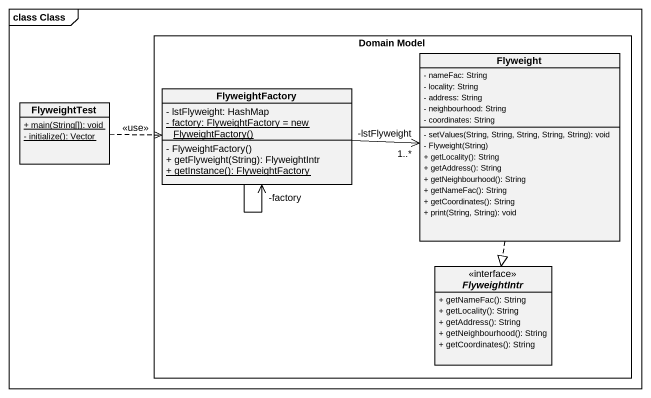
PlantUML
@startuml
mainframe class Class
hide circle
hide empty members
skinparam classAttributeIconSize 0
rectangle "Domain Model" as Domain_Model {
  class Flyweight {
    - nameFac: String
    - locality: String
    - address: String
    - neighbourhood: String
    - coordinates: String
    - setValues(String, String, String, String, String): void
    - Flyweight(String)
    + getLocality(): String
    + getAddress(): String
    + getNeighbourhood(): String
    + getNameFac(): String
    + getCoordinates(): String
    + print(String, String): void
  }
  class FlyweightFactory {
    - lstFlyweight: HashMap
    {static} {field} - factory: FlyweightFactory = new FlyweightFactory()
    - FlyweightFactory()
    + getFlyweight(String): FlyweightIntr
    {static} + getInstance(): FlyweightFactory
  }
  interface FlyweightIntr {
    + getNameFac(): String
    + getLocality(): String
    + getAddress(): String
    + getNeighbourhood(): String
    + getCoordinates(): String
  }
}
class FlyweightTest {
  {static} + main(String[]): void
  {static} - initialize(): Vector
}
Flyweight ..|> FlyweightIntr
FlyweightTest .right.> FlyweightFactory : <<use>>
FlyweightFactory -right-> "-lstFlyweight\n1..*" Flyweight
FlyweightFactory --> "-factory" FlyweightFactory
@enduml
